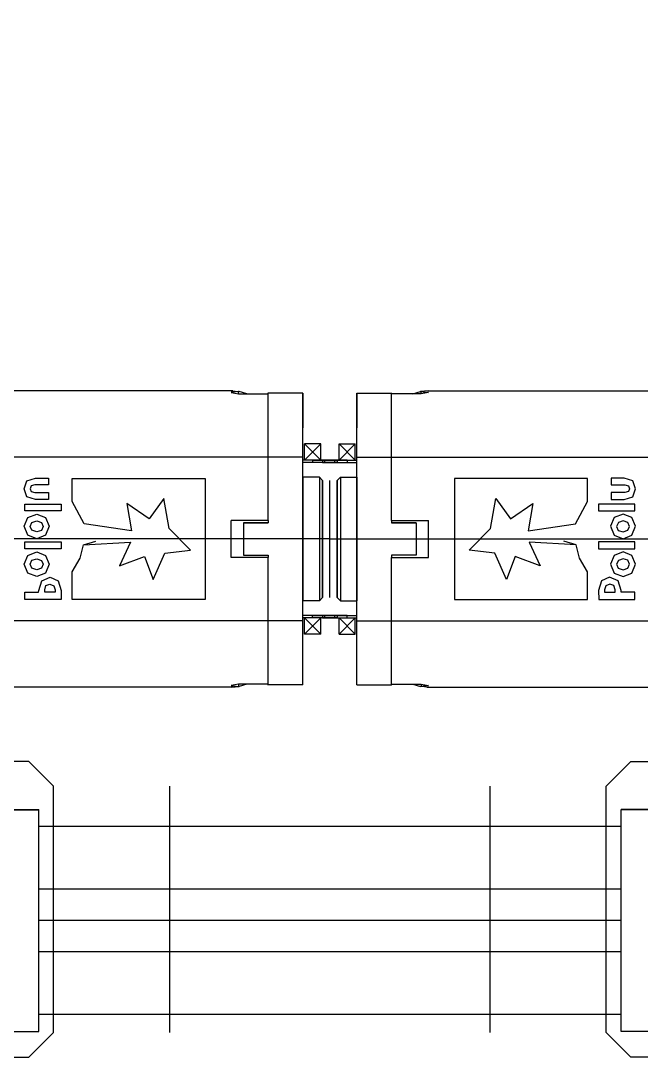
# Model space of a CAD drawing. Extents: x -38 to 38, y -21 to 21.
# Drawn here: x -12.53 to 12.62, y -21 to 21 of the extents above; entities that cross this region are included whole.
import ezdxf

# ---------------------------------------------------------------- set-up
doc = ezdxf.new("R2010")
doc.units = 0
doc.header["$MEASUREMENT"] = 0
doc.layers.get('0').update_dxf_attribs({"true_color": 0xffffff})

# ---------------------------------------------------------------- blocks, each defined once
blk = doc.blocks.new('SHAPE2DVIEW001')
at = {"color": 0}
for p, q in [((18, 21), (13, 16)), ((21.5, 21), (18, 21)), ((21.5, 21), (25.5, 21)), ((13, 16), (13, 10.01)), ((21.5, -16), (21.5, 16)), ((21.5, 16), (25.5, 16)), ((25.5, -16), (25.5, 16)), ((15.075, 12.01), (16.662, 14.76)), ((15.075, 12.01), (16.662, 14.76)), ((16.662, 14.76), (19.838, 14.76)), ((16.662, 14.76), (19.838, 14.76)), ((19.838, 14.76), (21.425, 12.01)), ((19.838, 14.76), (21.425, 12.01)), ((16.662, 9.26), (15.075, 12.01)), ((21.425, 12.01), (19.838, 9.26)), ((13, 10.01), (14, 9.01)), ((19.838, 9.26), (16.662, 9.26)), ((14, 9.01), (15, 9.01)), ((15, 9.01), (21.5, 9.01)), ((21.5, 9.01), (15, 9.01)), ((15, 4.01), (15, -4.01)), ((21.5, 4.01), (15, 4.01)), ((21.5, -4.01), (15, -4.01)), ((11.2, -10.01), (12.2, -9.01)), ((12.2, -9.01), (15, -9.01)), ((21.5, -9.01), (15, -9.01)), ((15.075, -12.01), (16.662, -9.26)), ((15.075, -12.01), (16.662, -9.26)), ((16.662, -9.26), (19.838, -9.26)), ((16.662, -9.26), (19.838, -9.26)), ((19.838, -9.26), (21.425, -12.01)), ((11.2, -20), (11.2, -10.01)), ((16.662, -14.76), (15.075, -12.01)), ((16.662, -14.76), (15.075, -12.01)), ((21.425, -12.01), (19.838, -14.76)), ((19.838, -14.76), (16.662, -14.76)), ((21.5, -16), (25.5, -16)), ((12.2, -21), (11.2, -20)), ((21.5, -21), (12.2, -21)), ((21.5, -21), (25.5, -21))]:
    blk.add_line(p, q, dxfattribs=at)
for points in [[(21.5, 16), (21.5, 19.536), (21.5, 21)], [(25.5, 16), (25.5, 21)], [(25.5, 16), (25.5, 14.614)], [(15, 9.01), (15, 7.546), (15, 4.01)], [(25.5, 5), (25.5, 6)], [(15, -9.01), (15, -7.546), (15, -4.01)], [(25.5, -6), (25.5, -5)], [(25.5, -12.462), (25.5, -15.462), (25.5, -18.462)], [(21.5, -21), (21.5, -16)], [(25.5, -21), (25.5, -19.536), (25.5, -16)]]:
    blk.add_lwpolyline(points, dxfattribs=at)
for centre in [(18.25, 12.01), (18.25, -12.01)]:
    blk.add_circle(centre, 1.5, dxfattribs=at)
blk = doc.blocks.new('SHAPE2DVIEW002')
at = {"color": 0}
for p, q in [((1.1, 5.915), (1.1, 4.5)), ((1.1, 5.915), (2.5, 5.915)), ((1.1, 5.915), (2.5, 5.915)), ((3.679, 5.97), (3.7, 5.97)), ((3.7, 5.879), (3.7, 5.97)), ((4, 6), (16, 6)), ((3.7, 5.879), (2.5, 5.879)), ((0.372, 3.85), (1.022, 3.85)), ((0.372, 3.2), (0.372, 3.85)), ((1.022, 3.2), (1.022, 3.85)), ((-0.7, 3.2), (-0.7, 3.1)), ((0.3, 3.2), (1.1, 3.2)), ((0.3, 3.2), (0.3, 3.1)), ((0.3, 3.1), (1.1, 3.1)), ((0.372, 3.2), (1.022, 3.2)), ((1.1, -3.316), (1.1, 3.316)), ((1.1, 3.316), (2.5, 3.316)), ((1.1, 3.1), (1.1, 3.2)), ((2.5, 3.317), (16, 3.317)), ((0.425, 2.5), (1.1, 2.5)), ((5.05, 2.452), (5.05, -2.452)), ((10.442, 2.452), (5.05, 2.452)), ((10.442, 1.517), (10.442, 2.452)), ((11.406, 2.465), (11.406, 2.192)), ((11.932, 2.465), (11.406, 2.465)), ((11.406, 2.192), (11.961, 2.192)), ((11.961, 1.881), (11.406, 1.881)), ((11.406, 1.881), (11.406, 1.607)), ((10.886, 1.418), (10.886, 1.144)), ((12.359, 1.418), (10.886, 1.418)), ((11.406, 1.607), (11.932, 1.607)), ((12.359, 1.144), (12.359, 1.418)), ((12.359, 1.144), (12.359, 1.418)), ((10.886, 1.144), (12.359, 1.144)), ((10.886, 1.144), (12.359, 1.144)), ((2.5, 0.75), (4, 0.75)), ((2.5, 0.75), (2.5, 0.65)), ((3.5, 0.65), (2.5, 0.65)), ((2.5, 0.65), (3.5, 0.65)), ((3.5, 0.65), (3.5, -0.65)), ((4, -0.75), (4, 0.75)), ((4, -0.75), (4, 0.75)), ((10.886, -0.119), (10.886, -0.393)), ((12.359, -0.119), (10.886, -0.119)), ((10.886, -0.393), (12.359, -0.393)), ((10.886, -0.393), (12.359, -0.393)), ((12.359, -0.393), (12.359, -0.119)), ((12.359, -0.393), (12.359, -0.119)), ((3.5, -0.65), (2.5, -0.65)), ((2.5, -0.65), (2.5, -0.75)), ((2.5, -0.75), (4, -0.75)), ((2.5, -0.75), (4, -0.75)), ((10.442, -2.452), (10.442, -1.33)), ((10.892, -2.088), (10.896, -2.445)), ((11.13, -2.065), (11.129, -2.158)), ((11.557, -2.158), (11.558, -2.065)), ((11.804, -2.158), (11.8, -2.088)), ((10.896, -2.445), (12.359, -2.445)), ((11.129, -2.158), (11.557, -2.158)), ((12.359, -2.158), (11.804, -2.158)), ((12.359, -2.445), (12.359, -2.158)), ((-0.7, -3.2), (-0.7, -3.1)), ((0.3, -3.1), (1.1, -3.1)), ((0.3, -3.1), (0.3, -3.2)), ((0.3, -3.2), (1.1, -3.2)), ((0.372, -3.2), (1.022, -3.2)), ((0.372, -3.85), (0.372, -3.2)), ((1.022, -3.85), (1.022, -3.2)), ((1.1, -3.2), (1.1, -3.1)), ((1.1, -3.316), (2.5, -3.316)), ((2.5, -3.317), (16, -3.317)), ((0.372, -3.85), (1.022, -3.85)), ((1.1, -5.915), (1.1, -4.5)), ((2.5, -5.879), (3.7, -5.879)), ((3.7, -5.879), (3.7, -5.97)), ((1.1, -5.915), (2.5, -5.915)), ((3.7, -5.97), (3.679, -5.97)), ((4, -6), (16, -6))]:
    blk.add_line(p, q, dxfattribs=at)
for points in [[(1.1, 3.316), (1.1, 5.915)], [(2.5, 5.878), (2.5, 5.917)], [(3.365, 5.879), (3.679, 5.97)], [(4, 6), (3.679, 5.97)], [(3.7, 5.97), (4, 5.932)], [(4, 5.932), (3.7, 5.879)], [(3.936, 5.999), (4, 6)], [(2.5, 3.316), (2.5, 5.878)], [(-0.7, 3.2), (0.3, 3.2)], [(0.3, 3.1), (-0.7, 3.1)], [(-0.2, 3.1), (-0.2, 3.2)], [(0.3, 3.2), (0.372, 3.2)], [(2.5, 0.75), (2.5, 3.316)], [(0.425, 2.5), (0.3, 2.375)], [(0.3, -2.375), (0.3, 2.375), (0.3, -2.375)], [(0.425, 2.5), (0.425, -2.5)], [(1.1, 2.5), (1.1, 0), (1.1, -2.5)], [(12.28, 2.361), (11.932, 2.465)], [(11.961, 2.192), (12.101, 2.152)], [(11.961, 2.192), (12.101, 2.152)], [(12.101, 2.152), (12.15, 2.037)], [(12.101, 2.152), (12.15, 2.037)], [(12.39, 2.037), (12.28, 2.361)], [(11.932, 1.607), (12.283, 1.707)], [(11.932, 1.607), (12.283, 1.707)], [(12.104, 1.919), (11.961, 1.881)], [(12.15, 2.037), (12.104, 1.919)], [(12.283, 1.707), (12.39, 2.037)], [(12.283, 1.707), (12.39, 2.037)], [(6.517, 0.427), (6.727, 1.644)], [(6.517, 0.427), (6.727, 1.644)], [(6.727, 1.644), (7.318, 0.812)], [(6.727, 1.644), (7.318, 0.812)], [(7.318, 0.812), (8.231, 1.445)], [(7.318, 0.812), (8.231, 1.445)], [(8.231, 1.445), (8.033, 0.335)], [(9.951, 0.617), (10.442, 1.517)], [(9.951, 0.617), (10.442, 1.517)], [(11.521, 0.87), (11.375, 0.514)], [(11.881, 1.012), (11.521, 0.87)], [(12.244, 0.87), (11.881, 1.012)], [(12.39, 0.514), (12.244, 0.87)], [(5.647, -0.455), (6.517, 0.427)], [(5.647, -0.455), (6.517, 0.427)], [(8.033, 0.335), (9.951, 0.617)], [(8.033, 0.335), (9.951, 0.617)], [(11.375, 0.514), (11.519, 0.154)], [(11.375, 0.514), (11.519, 0.154)], [(11.692, 0.671), (11.616, 0.512)], [(11.692, 0.671), (11.616, 0.512)], [(11.616, 0.512), (11.691, 0.351)], [(11.881, 0.735), (11.692, 0.671)], [(11.881, 0.735), (11.692, 0.671)], [(12.076, 0.674), (11.881, 0.735)], [(12.076, 0.674), (11.881, 0.735)], [(12.075, 0.352), (12.15, 0.512)], [(12.15, 0.512), (12.076, 0.674)], [(12.15, 0.512), (12.076, 0.674)], [(12.244, 0.155), (12.39, 0.514)], [(12.244, 0.155), (12.39, 0.514)], [(11.519, 0.154), (11.881, 0.012)], [(11.519, 0.154), (11.881, 0.012)], [(11.691, 0.351), (11.881, 0.289)], [(11.881, 0.289), (12.075, 0.352)], [(11.881, 0.012), (12.244, 0.155)], [(11.881, 0.012), (12.244, 0.155)], [(8.079, -0.122), (8.525, -1.087)], [(9.978, -0.238), (8.079, -0.122)], [(8.079, -0.122), (8.525, -1.087)], [(9.978, -0.238), (9.479, -0.093)], [(10.12, -0.777), (9.978, -0.238)], [(2.5, -3.316), (2.5, -0.75)], [(6.691, -0.574), (5.647, -0.455)], [(7.16, -1.638), (6.691, -0.574)], [(7.16, -1.638), (6.691, -0.574)], [(7.512, -0.703), (7.16, -1.638)], [(7.512, -0.703), (7.16, -1.638)], [(8.525, -1.087), (7.512, -0.703)], [(10.442, -1.33), (10.12, -0.777)], [(10.442, -1.33), (10.12, -0.777)], [(11.521, -0.667), (11.375, -1.023)], [(11.881, -0.525), (11.521, -0.667)], [(11.881, -0.802), (11.692, -0.866)], [(11.881, -0.802), (11.692, -0.866)], [(12.244, -0.667), (11.881, -0.525)], [(12.076, -0.862), (11.881, -0.802)], [(12.076, -0.862), (11.881, -0.802)], [(12.39, -1.023), (12.244, -0.667)], [(11.375, -1.023), (11.519, -1.383)], [(11.375, -1.023), (11.519, -1.383)], [(11.692, -0.866), (11.616, -1.025)], [(11.692, -0.866), (11.616, -1.025)], [(11.616, -1.025), (11.691, -1.185)], [(11.691, -1.185), (11.881, -1.247)], [(11.881, -1.247), (12.075, -1.185)], [(12.075, -1.185), (12.15, -1.025)], [(12.15, -1.025), (12.076, -0.862)], [(12.15, -1.025), (12.076, -0.862)], [(12.244, -1.382), (12.39, -1.023)], [(12.244, -1.382), (12.39, -1.023)], [(11.338, -1.551), (11.007, -1.689)], [(11.679, -1.696), (11.338, -1.551)], [(11.519, -1.383), (11.881, -1.525)], [(11.519, -1.383), (11.881, -1.525)], [(11.881, -1.525), (12.244, -1.382)], [(11.881, -1.525), (12.244, -1.382)], [(11.007, -1.689), (10.892, -2.088)], [(11.185, -1.891), (11.13, -2.065)], [(11.185, -1.891), (11.13, -2.065)], [(11.343, -1.832), (11.185, -1.891)], [(11.343, -1.832), (11.185, -1.891)], [(11.508, -1.887), (11.343, -1.832)], [(11.508, -1.887), (11.343, -1.832)], [(11.558, -2.065), (11.508, -1.887)], [(11.558, -2.065), (11.508, -1.887)], [(11.8, -2.088), (11.679, -1.696)], [(0.425, -2.5), (0.3, -2.375)], [(0.425, -2.5), (1.1, -2.5)], [(5.05, -2.452), (7.746, -2.452), (10.442, -2.452)], [(5.05, -2.452), (7.746, -2.452), (10.442, -2.452)], [(-0.7, -3.1), (0.3, -3.1)], [(0.3, -3.2), (-0.7, -3.2)], [(-0.2, -3.2), (-0.2, -3.1)], [(0.3, -3.1), (0.8, -3.1)], [(1.1, -5.915), (1.1, -3.316)], [(2.5, -5.878), (2.5, -3.316)], [(2.5, -5.916), (2.5, -5.878)], [(3.365, -5.879), (3.679, -5.97)], [(3.7, -5.879), (4, -5.932)], [(4, -6), (3.679, -5.97)], [(4, -5.932), (3.7, -5.97)], [(3.936, -5.999), (4, -6)]]:
    blk.add_lwpolyline(points, dxfattribs=at)
blk = doc.blocks.new('SHAPE2DVIEW')
at = {"color": 0}
for p, q in [((20.3, -10.962), (11.8, -10.962)), ((20.3, -10.973), (11.8, -10.973)), ((20.3, -19.962), (11.8, -19.962))]:
    blk.add_line(p, q, dxfattribs=at)
for points in [[(11.8, -10.973), (11.8, -10.962)], [(11.8, -19.962), (11.8, -15.621), (11.8, -10.973)], [(20.3, -10.973), (20.3, -10.962)], [(20.3, -19.962), (20.3, -15.621), (20.3, -10.973)]]:
    blk.add_lwpolyline(points, dxfattribs=at)
blk = doc.blocks.new('MIRROR')
at = {"color": 0}
for p, q in [((-21.5, 21), (-25.5, 21)), ((-21.5, 21), (-18, 21)), ((-18, 21), (-13, 16)), ((-25.5, -16), (-25.5, 16)), ((-21.5, 16), (-25.5, 16)), ((-21.5, -16), (-21.5, 16)), ((-13, 16), (-13, 10.01)), ((-19.838, 14.76), (-21.425, 12.01)), ((-19.838, 14.76), (-21.425, 12.01)), ((-16.662, 14.76), (-19.838, 14.76)), ((-16.662, 14.76), (-19.838, 14.76)), ((-15.075, 12.01), (-16.662, 14.76)), ((-15.075, 12.01), (-16.662, 14.76)), ((-21.425, 12.01), (-19.838, 9.26)), ((-16.662, 9.26), (-15.075, 12.01)), ((-13, 10.01), (-14, 9.01)), ((-19.838, 9.26), (-16.662, 9.26)), ((-15, 9.01), (-21.5, 9.01)), ((-21.5, 9.01), (-15, 9.01)), ((-14, 9.01), (-15, 9.01)), ((-21.5, 4.01), (-15, 4.01)), ((-15, 4.01), (-15, -4.01)), ((-21.5, -4.01), (-15, -4.01)), ((-21.5, -9.01), (-15, -9.01)), ((-12.2, -9.01), (-15, -9.01)), ((-11.2, -10.01), (-12.2, -9.01)), ((-19.838, -9.26), (-21.425, -12.01)), ((-16.662, -9.26), (-19.838, -9.26)), ((-16.662, -9.26), (-19.838, -9.26)), ((-15.075, -12.01), (-16.662, -9.26)), ((-15.075, -12.01), (-16.662, -9.26)), ((-11.2, -20), (-11.2, -10.01)), ((-21.425, -12.01), (-19.838, -14.76)), ((-16.662, -14.76), (-15.075, -12.01)), ((-16.662, -14.76), (-15.075, -12.01)), ((-19.838, -14.76), (-16.662, -14.76)), ((-21.5, -16), (-25.5, -16)), ((-12.2, -21), (-11.2, -20)), ((-21.5, -21), (-25.5, -21)), ((-21.5, -21), (-12.2, -21))]:
    blk.add_line(p, q, dxfattribs=at)
for points in [[(-25.5, 16), (-25.5, 21)], [(-21.5, 16), (-21.5, 19.536), (-21.5, 21)], [(-25.5, 16), (-25.5, 14.614)], [(-15, 9.01), (-15, 7.546), (-15, 4.01)], [(-25.5, 5), (-25.5, 6)], [(-15, -9.01), (-15, -7.546), (-15, -4.01)], [(-25.5, -6), (-25.5, -5)], [(-25.5, -12.462), (-25.5, -15.462), (-25.5, -18.462)], [(-25.5, -21), (-25.5, -19.536), (-25.5, -16)], [(-21.5, -21), (-21.5, -16)]]:
    blk.add_lwpolyline(points, dxfattribs=at)
for centre in [(-18.25, 12.01), (-18.25, -12.01)]:
    blk.add_circle(centre, 1.5, dxfattribs=at)
blk = doc.blocks.new('MIRROR001')
at = {"color": 0}
for p, q in [((-4, 6), (-16, 6)), ((-3.679, 5.97), (-3.7, 5.97)), ((-3.7, 5.879), (-3.7, 5.97)), ((-1.1, 5.915), (-2.5, 5.915)), ((-1.1, 5.915), (-2.5, 5.915)), ((-1.1, 5.915), (-1.1, 4.5)), ((-3.7, 5.879), (-2.5, 5.879)), ((-1.022, 3.2), (-1.022, 3.85)), ((-0.372, 3.85), (-1.022, 3.85)), ((-0.372, 3.2), (-0.372, 3.85)), ((-2.5, 3.317), (-16, 3.317)), ((-1.1, 3.316), (-2.5, 3.316)), ((-1.1, -3.316), (-1.1, 3.316)), ((-1.1, 3.1), (-1.1, 3.2)), ((-0.3, 3.2), (-1.1, 3.2)), ((-0.3, 3.1), (-1.1, 3.1)), ((-0.372, 3.2), (-1.022, 3.2)), ((-0.3, 3.2), (-0.3, 3.1)), ((0.7, 3.2), (0.7, 3.1)), ((-11.406, 2.192), (-11.961, 2.192)), ((-11.932, 2.465), (-11.406, 2.465)), ((-11.406, 2.465), (-11.406, 2.192)), ((-10.442, 2.452), (-5.05, 2.452)), ((-10.442, 1.517), (-10.442, 2.452)), ((-5.05, 2.452), (-5.05, -2.452)), ((-0.425, 2.5), (-1.1, 2.5)), ((-11.961, 1.881), (-11.406, 1.881)), ((-11.406, 1.881), (-11.406, 1.607)), ((-12.359, 1.418), (-10.886, 1.418)), ((-12.359, 1.144), (-12.359, 1.418)), ((-12.359, 1.144), (-12.359, 1.418)), ((-11.406, 1.607), (-11.932, 1.607)), ((-10.886, 1.418), (-10.886, 1.144)), ((-10.886, 1.144), (-12.359, 1.144)), ((-10.886, 1.144), (-12.359, 1.144)), ((-2.5, 0.75), (-4, 0.75)), ((-4, -0.75), (-4, 0.75)), ((-4, -0.75), (-4, 0.75)), ((-3.5, 0.65), (-2.5, 0.65)), ((-3.5, 0.65), (-3.5, -0.65)), ((-2.5, 0.65), (-3.5, 0.65)), ((-2.5, 0.75), (-2.5, 0.65)), ((-12.359, -0.119), (-10.886, -0.119)), ((-12.359, -0.393), (-12.359, -0.119)), ((-12.359, -0.393), (-12.359, -0.119)), ((-10.886, -0.393), (-12.359, -0.393)), ((-10.886, -0.393), (-12.359, -0.393)), ((-10.886, -0.119), (-10.886, -0.393)), ((-2.5, -0.75), (-4, -0.75)), ((-2.5, -0.75), (-4, -0.75)), ((-3.5, -0.65), (-2.5, -0.65)), ((-2.5, -0.65), (-2.5, -0.75)), ((-10.442, -2.452), (-10.442, -1.33)), ((-11.804, -2.158), (-11.8, -2.088)), ((-11.557, -2.158), (-11.558, -2.065)), ((-11.13, -2.065), (-11.129, -2.158)), ((-10.892, -2.088), (-10.896, -2.445)), ((-12.359, -2.158), (-11.804, -2.158)), ((-12.359, -2.445), (-12.359, -2.158)), ((-10.896, -2.445), (-12.359, -2.445)), ((-11.129, -2.158), (-11.557, -2.158)), ((-2.5, -3.317), (-16, -3.317)), ((-1.1, -3.316), (-2.5, -3.316)), ((-1.1, -3.2), (-1.1, -3.1)), ((-0.3, -3.1), (-1.1, -3.1)), ((-0.3, -3.2), (-1.1, -3.2)), ((-1.022, -3.85), (-1.022, -3.2)), ((-0.372, -3.2), (-1.022, -3.2)), ((-0.372, -3.85), (-0.372, -3.2)), ((-0.3, -3.1), (-0.3, -3.2)), ((0.7, -3.2), (0.7, -3.1)), ((-0.372, -3.85), (-1.022, -3.85)), ((-1.1, -5.915), (-1.1, -4.5)), ((-2.5, -5.879), (-3.7, -5.879)), ((-3.7, -5.879), (-3.7, -5.97)), ((-4, -6), (-16, -6)), ((-3.7, -5.97), (-3.679, -5.97)), ((-1.1, -5.915), (-2.5, -5.915))]:
    blk.add_line(p, q, dxfattribs=at)
for points in [[(-3.936, 5.999), (-4, 6)], [(-4, 6), (-3.679, 5.97)], [(-3.7, 5.97), (-4, 5.932)], [(-4, 5.932), (-3.7, 5.879)], [(-3.365, 5.879), (-3.679, 5.97)], [(-2.5, 5.878), (-2.5, 5.917)], [(-1.1, 3.316), (-1.1, 5.915)], [(-2.5, 3.316), (-2.5, 5.878)], [(-2.5, 0.75), (-2.5, 3.316)], [(-0.3, 3.2), (-0.372, 3.2)], [(0.7, 3.2), (-0.3, 3.2)], [(-0.3, 3.1), (0.7, 3.1)], [(0.2, 3.1), (0.2, 3.2)], [(-12.39, 2.037), (-12.28, 2.361)], [(-12.28, 2.361), (-11.932, 2.465)], [(-12.101, 2.152), (-12.15, 2.037)], [(-12.101, 2.152), (-12.15, 2.037)], [(-11.961, 2.192), (-12.101, 2.152)], [(-11.961, 2.192), (-12.101, 2.152)], [(-1.1, 2.5), (-1.1, 0), (-1.1, -2.5)], [(-0.425, 2.5), (-0.425, -2.5)], [(-0.425, 2.5), (-0.3, 2.375)], [(-0.3, -2.375), (-0.3, 2.375), (-0.3, -2.375)], [(-12.283, 1.707), (-12.39, 2.037)], [(-12.283, 1.707), (-12.39, 2.037)], [(-11.932, 1.607), (-12.283, 1.707)], [(-11.932, 1.607), (-12.283, 1.707)], [(-12.15, 2.037), (-12.104, 1.919)], [(-12.104, 1.919), (-11.961, 1.881)], [(-9.951, 0.617), (-10.442, 1.517)], [(-9.951, 0.617), (-10.442, 1.517)], [(-8.231, 1.445), (-8.033, 0.335)], [(-7.318, 0.812), (-8.231, 1.445)], [(-7.318, 0.812), (-8.231, 1.445)], [(-6.727, 1.644), (-7.318, 0.812)], [(-6.727, 1.644), (-7.318, 0.812)], [(-6.517, 0.427), (-6.727, 1.644)], [(-6.517, 0.427), (-6.727, 1.644)], [(-12.39, 0.514), (-12.244, 0.87)], [(-12.244, 0.87), (-11.881, 1.012)], [(-11.881, 1.012), (-11.521, 0.87)], [(-11.521, 0.87), (-11.375, 0.514)], [(-12.244, 0.155), (-12.39, 0.514)], [(-12.244, 0.155), (-12.39, 0.514)], [(-12.15, 0.512), (-12.076, 0.674)], [(-12.15, 0.512), (-12.076, 0.674)], [(-12.075, 0.352), (-12.15, 0.512)], [(-12.076, 0.674), (-11.881, 0.735)], [(-12.076, 0.674), (-11.881, 0.735)], [(-11.881, 0.735), (-11.692, 0.671)], [(-11.881, 0.735), (-11.692, 0.671)], [(-11.692, 0.671), (-11.616, 0.512)], [(-11.692, 0.671), (-11.616, 0.512)], [(-11.616, 0.512), (-11.691, 0.351)], [(-11.375, 0.514), (-11.519, 0.154)], [(-11.375, 0.514), (-11.519, 0.154)], [(-8.033, 0.335), (-9.951, 0.617)], [(-8.033, 0.335), (-9.951, 0.617)], [(-5.647, -0.455), (-6.517, 0.427)], [(-5.647, -0.455), (-6.517, 0.427)], [(-11.881, 0.012), (-12.244, 0.155)], [(-11.881, 0.012), (-12.244, 0.155)], [(-11.881, 0.289), (-12.075, 0.352)], [(-11.691, 0.351), (-11.881, 0.289)], [(-11.519, 0.154), (-11.881, 0.012)], [(-11.519, 0.154), (-11.881, 0.012)], [(-10.12, -0.777), (-9.978, -0.238)], [(-9.978, -0.238), (-9.479, -0.093)], [(-9.978, -0.238), (-8.079, -0.122)], [(-8.079, -0.122), (-8.525, -1.087)], [(-8.079, -0.122), (-8.525, -1.087)], [(-12.39, -1.023), (-12.244, -0.667)], [(-12.244, -0.667), (-11.881, -0.525)], [(-12.076, -0.862), (-11.881, -0.802)], [(-12.076, -0.862), (-11.881, -0.802)], [(-11.881, -0.525), (-11.521, -0.667)], [(-11.881, -0.802), (-11.692, -0.866)], [(-11.881, -0.802), (-11.692, -0.866)], [(-11.521, -0.667), (-11.375, -1.023)], [(-10.442, -1.33), (-10.12, -0.777)], [(-10.442, -1.33), (-10.12, -0.777)], [(-8.525, -1.087), (-7.512, -0.703)], [(-7.512, -0.703), (-7.16, -1.638)], [(-7.512, -0.703), (-7.16, -1.638)], [(-7.16, -1.638), (-6.691, -0.574)], [(-7.16, -1.638), (-6.691, -0.574)], [(-6.691, -0.574), (-5.647, -0.455)], [(-2.5, -3.316), (-2.5, -0.75)], [(-12.244, -1.382), (-12.39, -1.023)], [(-12.244, -1.382), (-12.39, -1.023)], [(-12.15, -1.025), (-12.076, -0.862)], [(-12.15, -1.025), (-12.076, -0.862)], [(-12.075, -1.185), (-12.15, -1.025)], [(-11.881, -1.247), (-12.075, -1.185)], [(-11.691, -1.185), (-11.881, -1.247)], [(-11.692, -0.866), (-11.616, -1.025)], [(-11.692, -0.866), (-11.616, -1.025)], [(-11.616, -1.025), (-11.691, -1.185)], [(-11.375, -1.023), (-11.519, -1.383)], [(-11.375, -1.023), (-11.519, -1.383)], [(-11.881, -1.525), (-12.244, -1.382)], [(-11.881, -1.525), (-12.244, -1.382)], [(-11.519, -1.383), (-11.881, -1.525)], [(-11.519, -1.383), (-11.881, -1.525)], [(-11.679, -1.696), (-11.338, -1.551)], [(-11.338, -1.551), (-11.007, -1.689)], [(-11.8, -2.088), (-11.679, -1.696)], [(-11.558, -2.065), (-11.508, -1.887)], [(-11.558, -2.065), (-11.508, -1.887)], [(-11.508, -1.887), (-11.343, -1.832)], [(-11.508, -1.887), (-11.343, -1.832)], [(-11.343, -1.832), (-11.185, -1.891)], [(-11.343, -1.832), (-11.185, -1.891)], [(-11.185, -1.891), (-11.13, -2.065)], [(-11.185, -1.891), (-11.13, -2.065)], [(-11.007, -1.689), (-10.892, -2.088)], [(-5.05, -2.452), (-7.746, -2.452), (-10.442, -2.452)], [(-5.05, -2.452), (-7.746, -2.452), (-10.442, -2.452)], [(-0.425, -2.5), (-1.1, -2.5)], [(-0.425, -2.5), (-0.3, -2.375)], [(-2.5, -5.878), (-2.5, -3.316)], [(-1.1, -5.915), (-1.1, -3.316)], [(-0.3, -3.1), (-0.8, -3.1)], [(0.7, -3.1), (-0.3, -3.1)], [(-0.3, -3.2), (0.7, -3.2)], [(0.2, -3.2), (0.2, -3.1)], [(-3.7, -5.879), (-4, -5.932)], [(-3.365, -5.879), (-3.679, -5.97)], [(-2.5, -5.916), (-2.5, -5.878)], [(-4, -5.932), (-3.7, -5.97)], [(-4, -6), (-3.679, -5.97)], [(-3.936, -5.999), (-4, -6)]]:
    blk.add_lwpolyline(points, dxfattribs=at)
blk = doc.blocks.new('MIRROR002')
at = {"color": 0}
for p, q in [((-20.3, -10.962), (-11.8, -10.962)), ((-20.3, -10.973), (-11.8, -10.973)), ((-20.3, -19.962), (-11.8, -19.962))]:
    blk.add_line(p, q, dxfattribs=at)
for points in [[(-20.3, -10.973), (-20.3, -10.962)], [(-20.3, -19.962), (-20.3, -15.621), (-20.3, -10.973)], [(-11.8, -10.973), (-11.8, -10.962)], [(-11.8, -19.962), (-11.8, -15.621), (-11.8, -10.973)]]:
    blk.add_lwpolyline(points, dxfattribs=at)

msp = doc.modelspace()

# ---------------------------------------------------------------- linework, layer by layer
at = {"color": 0}
for points in [[(-1.022, 3.85), (-0.372, 3.2)], [(-0.372, 3.85), (-1.022, 3.2)], [(0.372, 3.85), (1.022, 3.2)], [(0.372, 3.2), (1.022, 3.85)], [(0, -2.375), (0, 2.375)], [(0, 0), (-38, 0)], [(0, 0), (38, 0)], [(-1.022, -3.85), (-0.372, -3.2)], [(-0.372, -3.85), (-1.022, -3.2)], [(1.022, -3.85), (0.372, -3.2)], [(0.372, -3.85), (1.022, -3.2)], [(-6.495, -10.01), (-6.495, -20)], [(6.495, -20), (6.495, -10.01)], [(-11.8, -19.962), (-11.8, -10.962)], [(11.8, -19.962), (11.8, -10.962)], [(11.8, -11.652), (-11.8, -11.652)], [(11.8, -14.192), (-11.8, -14.192)], [(11.8, -15.462), (-11.8, -15.462)], [(11.8, -16.732), (-11.8, -16.732)], [(11.8, -19.272), (-11.8, -19.272)]]:
    msp.add_lwpolyline(points, dxfattribs=at)

# ---------------------------------------------------------------- block references
for name in ['MIRROR', 'SHAPE2DVIEW001', 'MIRROR001', 'SHAPE2DVIEW002', 'MIRROR002', 'SHAPE2DVIEW']:
    msp.add_blockref(name, (0, 0), dxfattribs=at)

doc.saveas('drawing.dxf')
